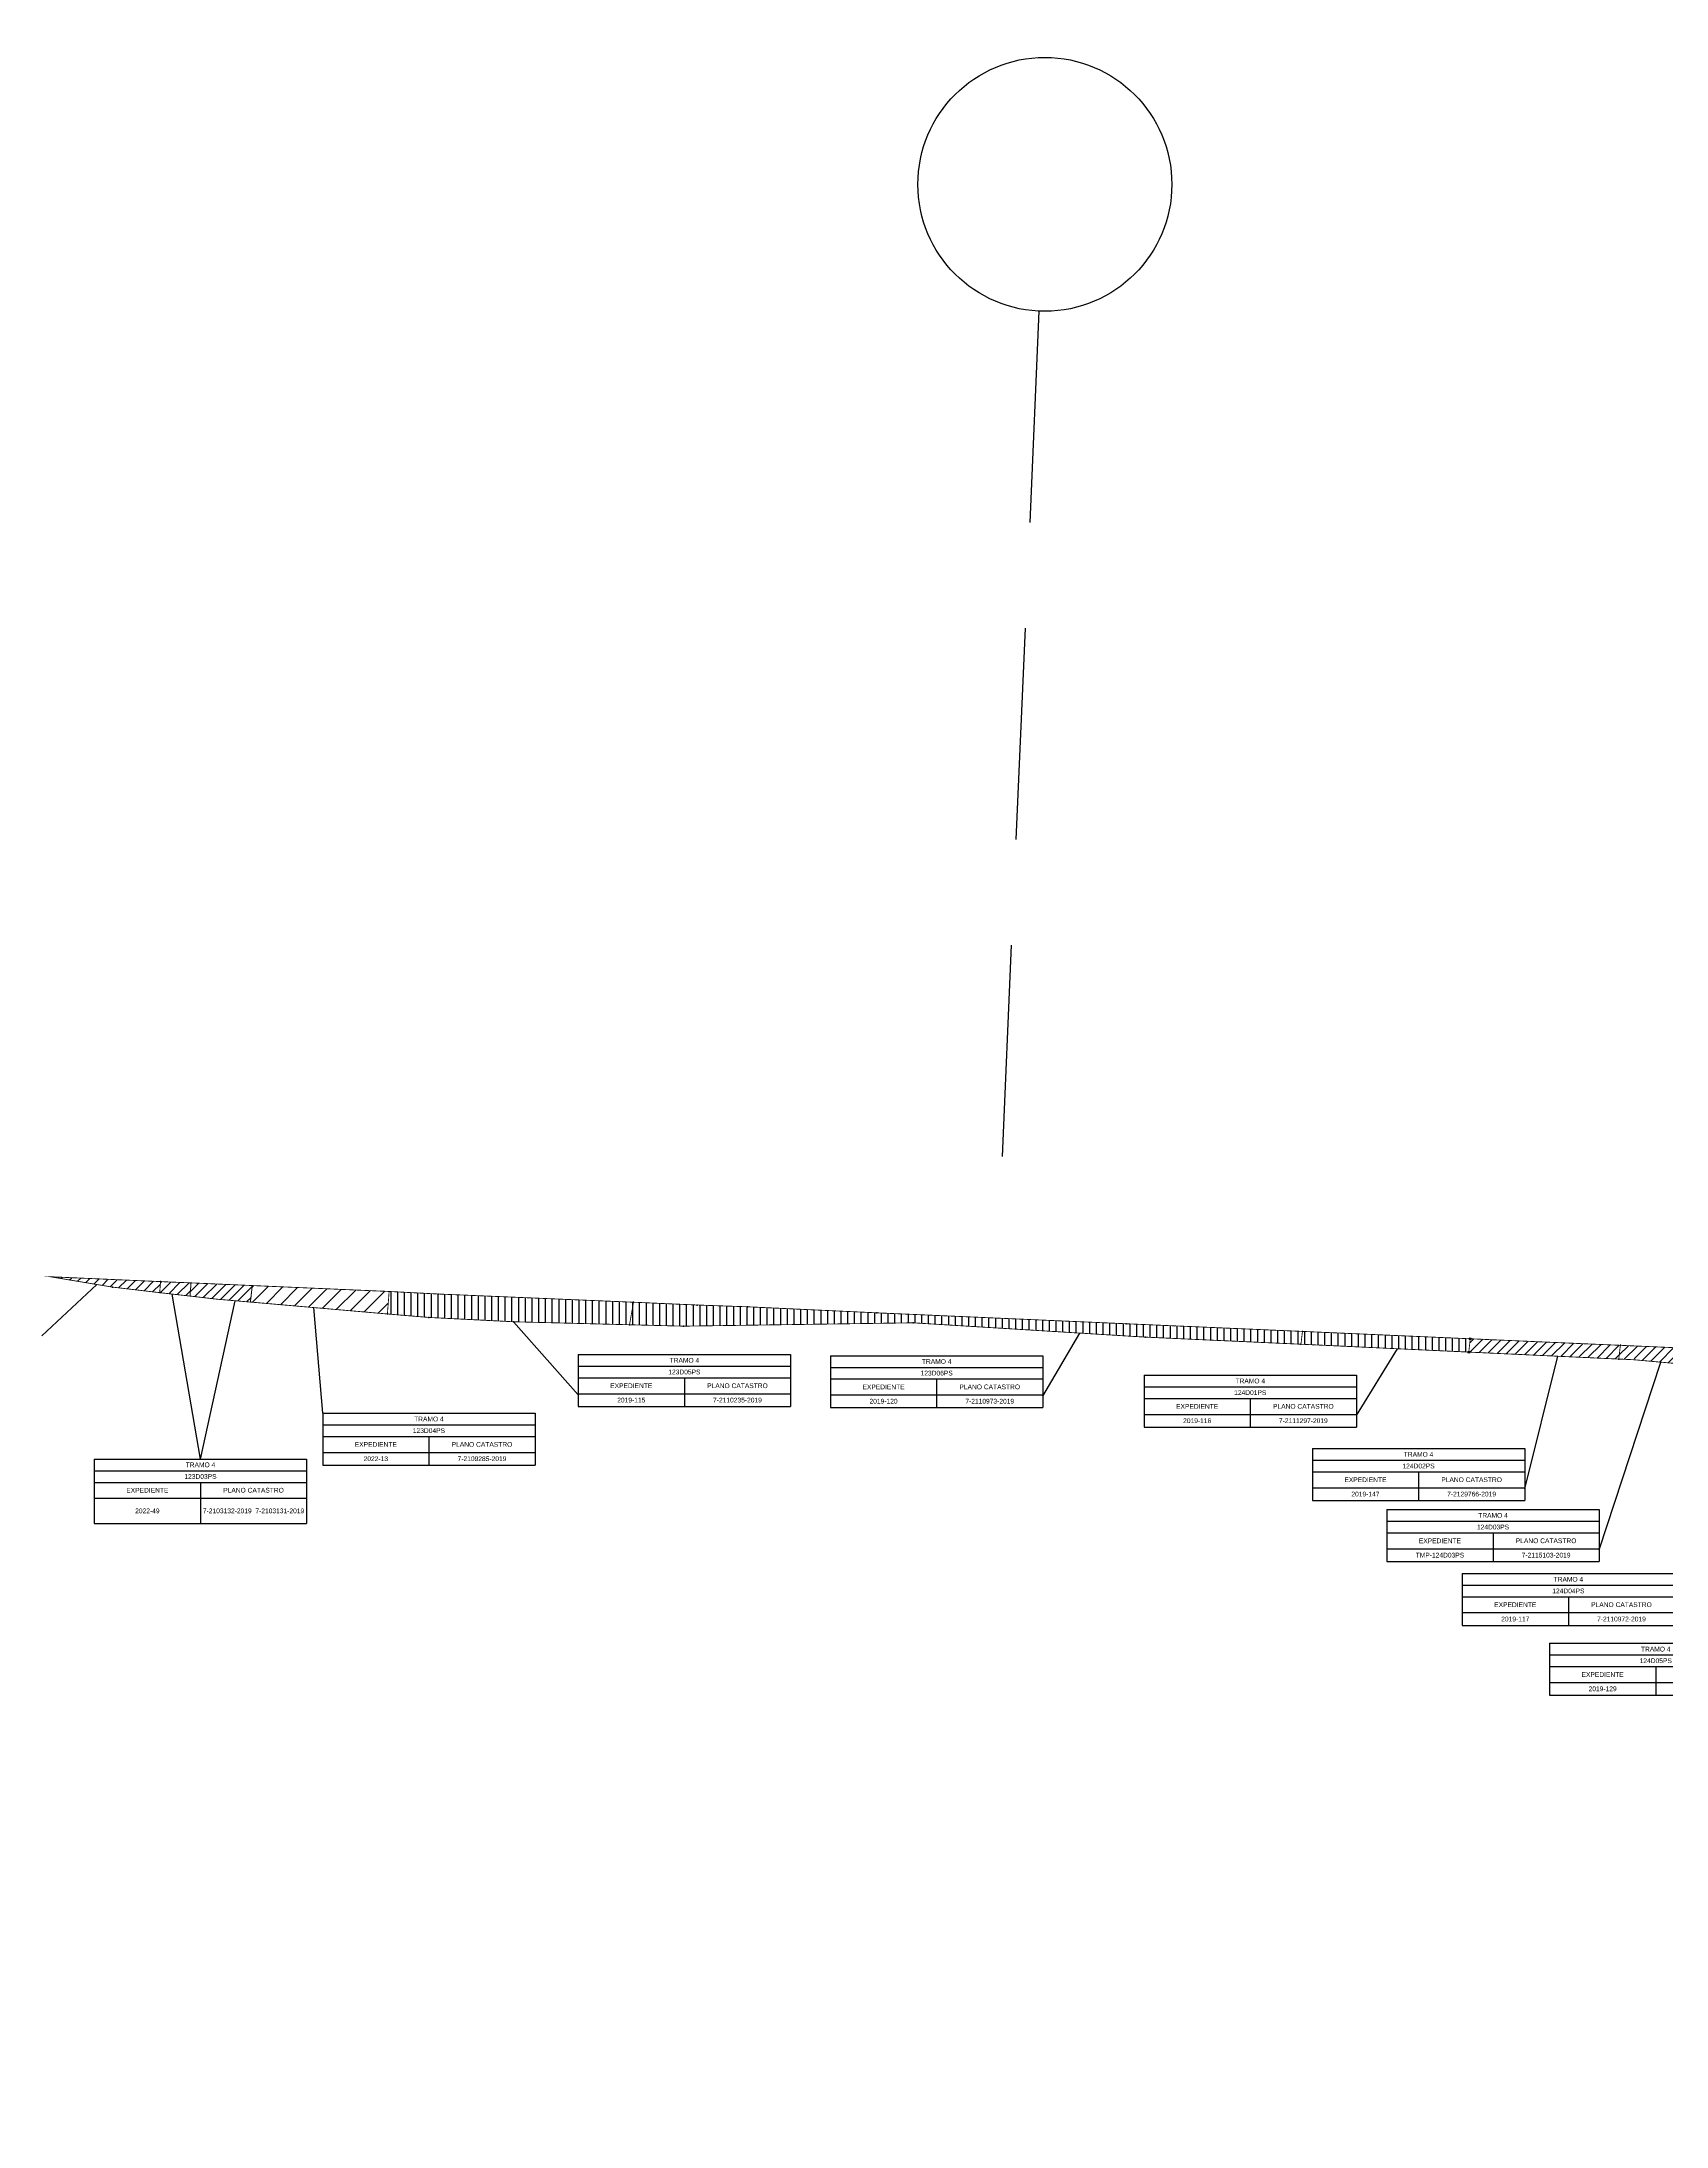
# Model space of a CAD drawing. Header units: inches. Extents: x 510447 to 606954, y 1095553 to 1134812.
# Drawn here: x 576213.3 to 576597.2, y 1110677.3 to 1111170 of the extents above; entities that cross this region are included whole.
import ezdxf

# ---------------------------------------------------------------- set-up
doc = ezdxf.new("R2010")
doc.units = ezdxf.units.IN
doc.header["$MEASUREMENT"] = 0
doc.linetypes.add('Kilométrica grande$1$JIS_02_2.0', pattern=[3, 2, -1])
for name, color, linetype in [('7-2103131-2019', 7, 'Continuous'), ('7-2103132-2019', 7, 'Continuous'), ('7-2109285-2019', 7, 'Continuous'), ('7-2110235-2019', 7, 'Continuous'), ('7-2110973-2019', 7, 'Continuous'), ('7-2111297-2019', 7, 'Continuous'), ('7-2113497-2019', 7, 'Continuous'), ('7-2113498-2019', 7, 'Continuous'), ('7-2115103-2019', 7, 'Continuous'), ('7-2129766-2019', 7, 'Continuous'), ('INFORMACION', 130, 'Continuous'), ('Kilométrica grande$0$0-KM GRANDE', 220, 'Continuous')]:
    doc.layers.add(name, color=color, linetype=linetype)
doc.styles.get("Standard").update_dxf_attribs({"font": 'Arial.ttf'})
pattern_1 = [(90, (0, 0), (-1.5875, 0), [])]
pattern_2 = [(45, (0, 0), (-1.1225320151, 1.1225320151), [])]

# ---------------------------------------------------------------- blocks, each defined once
blk = doc.blocks.new('*T1508')
at = {"layer": 'INFORMACION', "color": 0, "linetype": 'ByBlock', "lineweight": -2, "transparency": 16777216}
for p, q in [((0, 0), (50.17, 0)), ((0, 0), (0, -15.25)), ((50.17, 0), (50.17, -15.25)), ((0, -2.75), (50.17, -2.75)), ((0, -5.5), (50.17, -5.5)), ((0, -9.25), (50.17, -9.25)), ((25.09, -5.5), (25.09, -15.25)), ((0, -15.25), (50.17, -15.25))]:
    blk.add_line(p, q, dxfattribs=at)
at = {"layer": 'INFORMACION', "color": 0, "transparency": 16777216, "char_height": 1.125, "attachment_point": 5}
for s, insert, width in [('123D03PS', (25.09, -4.12), 50.145), ('TRAMO 4', (25.09, -1.37), 50.145), ('EXPEDIENTE', (12.54, -7.37), 25.0575), ('PLANO CATASTRO', (37.63, -7.37), 25.0575), ('2022-49', (12.54, -12.25), 25.0575), ('7-2103132-2019  7-2103131-2019 ', (37.63, -12.25), 25.0575)]:
    blk.add_mtext(s, dxfattribs=dict(at, insert=insert, width=width))
blk = doc.blocks.new('*T1509')
at = {"layer": 'INFORMACION', "color": 0, "linetype": 'ByBlock', "lineweight": -2, "transparency": 16777216}
for p, q in [((0, 0), (50.17, 0)), ((0, 0), (0, -12.28)), ((50.17, 0), (50.17, -12.28)), ((0, -2.75), (50.17, -2.75)), ((0, -5.5), (50.17, -5.5)), ((0, -9.25), (50.17, -9.25)), ((25.09, -5.5), (25.09, -12.28)), ((0, -12.28), (50.17, -12.28))]:
    blk.add_line(p, q, dxfattribs=at)
at = {"layer": 'INFORMACION', "color": 0, "transparency": 16777216, "char_height": 1.125, "attachment_point": 5}
for s, insert, width in [('123D04PS', (25.09, -4.12), 50.145), ('TRAMO 4', (25.09, -1.38), 50.145), ('EXPEDIENTE', (12.54, -7.38), 25.0575), ('PLANO CATASTRO', (37.63, -7.38), 25.0575), ('2022-13', (12.54, -10.76), 25.0575), ('7-2109285-2019^J', (37.63, -10.76), 25.0575)]:
    blk.add_mtext(s, dxfattribs=dict(at, insert=insert, width=width))
blk = doc.blocks.new('*T1510')
at = {"layer": 'INFORMACION', "color": 0, "linetype": 'ByBlock', "lineweight": -2, "transparency": 16777216}
for p, q in [((0, 0), (50.17, 0)), ((0, 0), (0, -12.28)), ((50.17, 0), (50.17, -12.28)), ((0, -2.75), (50.17, -2.75)), ((0, -5.5), (50.17, -5.5)), ((0, -9.25), (50.17, -9.25)), ((25.09, -5.5), (25.09, -12.28)), ((0, -12.28), (50.17, -12.28))]:
    blk.add_line(p, q, dxfattribs=at)
at = {"layer": 'INFORMACION', "color": 0, "transparency": 16777216, "char_height": 1.125, "attachment_point": 5}
for s, insert, width in [('123D05PS', (25.09, -4.12), 50.145), ('TRAMO 4', (25.09, -1.37), 50.145), ('EXPEDIENTE', (12.54, -7.37), 25.0575), ('PLANO CATASTRO', (37.63, -7.37), 25.0575), ('2019-115', (12.54, -10.76), 25.0575), ('7-2110235-2019^J', (37.63, -10.76), 25.0575)]:
    blk.add_mtext(s, dxfattribs=dict(at, insert=insert, width=width))
blk = doc.blocks.new('*T1511')
at = {"layer": 'INFORMACION', "color": 0, "linetype": 'ByBlock', "lineweight": -2, "transparency": 16777216}
for p, q in [((0, 0), (50.17, 0)), ((0, 0), (0, -12.28)), ((50.17, 0), (50.17, -12.28)), ((0, -2.75), (50.17, -2.75)), ((0, -5.5), (50.17, -5.5)), ((0, -9.25), (50.17, -9.25)), ((25.09, -5.5), (25.09, -12.28)), ((0, -12.28), (50.17, -12.28))]:
    blk.add_line(p, q, dxfattribs=at)
at = {"layer": 'INFORMACION', "color": 0, "transparency": 16777216, "char_height": 1.125, "attachment_point": 5}
for s, insert, width in [('123D06PS', (25.09, -4.12), 50.145), ('TRAMO 4', (25.09, -1.38), 50.145), ('EXPEDIENTE', (12.54, -7.38), 25.0575), ('PLANO CATASTRO', (37.63, -7.38), 25.0575), ('2019-120', (12.54, -10.76), 25.0575), ('7-2110973-2019^J', (37.63, -10.76), 25.0575)]:
    blk.add_mtext(s, dxfattribs=dict(at, insert=insert, width=width))
blk = doc.blocks.new('*T1512')
at = {"layer": 'INFORMACION', "color": 0, "linetype": 'ByBlock', "lineweight": -2, "transparency": 16777216}
for p, q in [((0, 0), (50.17, 0)), ((0, 0), (0, -12.28)), ((50.17, 0), (50.17, -12.28)), ((0, -2.75), (50.17, -2.75)), ((0, -5.5), (50.17, -5.5)), ((0, -9.25), (50.17, -9.25)), ((25.09, -5.5), (25.09, -12.28)), ((0, -12.28), (50.17, -12.28))]:
    blk.add_line(p, q, dxfattribs=at)
at = {"layer": 'INFORMACION', "color": 0, "transparency": 16777216, "char_height": 1.125, "attachment_point": 5}
for s, insert, width in [('124D01PS', (25.09, -4.12), 50.145), ('TRAMO 4', (25.09, -1.37), 50.145), ('EXPEDIENTE', (12.54, -7.37), 25.0575), ('PLANO CATASTRO', (37.63, -7.37), 25.0575), ('2019-116', (12.54, -10.76), 25.0575), ('7-2111297-2019^J', (37.63, -10.76), 25.0575)]:
    blk.add_mtext(s, dxfattribs=dict(at, insert=insert, width=width))
blk = doc.blocks.new('*T1513')
at = {"layer": 'INFORMACION', "color": 0, "linetype": 'ByBlock', "lineweight": -2, "transparency": 16777216}
for p, q in [((0, 0), (50.17, 0)), ((0, 0), (0, -12.28)), ((50.17, 0), (50.17, -12.28)), ((0, -2.75), (50.17, -2.75)), ((0, -5.5), (50.17, -5.5)), ((0, -9.25), (50.17, -9.25)), ((25.09, -5.5), (25.09, -12.28)), ((0, -12.28), (50.17, -12.28))]:
    blk.add_line(p, q, dxfattribs=at)
at = {"layer": 'INFORMACION', "color": 0, "transparency": 16777216, "char_height": 1.125, "attachment_point": 5}
for s, insert, width in [('124D02PS', (25.09, -4.12), 50.145), ('TRAMO 4', (25.09, -1.37), 50.145), ('EXPEDIENTE', (12.54, -7.37), 25.0575), ('PLANO CATASTRO', (37.63, -7.37), 25.0575), ('2019-147', (12.54, -10.76), 25.0575), ('7-2129766-2019^J', (37.63, -10.76), 25.0575)]:
    blk.add_mtext(s, dxfattribs=dict(at, insert=insert, width=width))
blk = doc.blocks.new('*T1514')
at = {"layer": 'INFORMACION', "color": 0, "linetype": 'ByBlock', "lineweight": -2, "transparency": 16777216}
for p, q in [((0, 0), (50.17, 0)), ((0, 0), (0, -12.28)), ((50.17, 0), (50.17, -12.28)), ((0, -2.75), (50.17, -2.75)), ((0, -5.5), (50.17, -5.5)), ((0, -9.25), (50.17, -9.25)), ((25.09, -5.5), (25.09, -12.28)), ((0, -12.28), (50.17, -12.28))]:
    blk.add_line(p, q, dxfattribs=at)
at = {"layer": 'INFORMACION', "color": 0, "transparency": 16777216, "char_height": 1.125, "attachment_point": 5}
for s, insert, width in [('124D03PS', (25.09, -4.12), 50.145), ('TRAMO 4', (25.09, -1.37), 50.145), ('EXPEDIENTE', (12.54, -7.37), 25.0575), ('PLANO CATASTRO', (37.63, -7.37), 25.0575), ('TMP-124D03PS', (12.54, -10.76), 25.0575), ('7-2115103-2019^J', (37.63, -10.76), 25.0575)]:
    blk.add_mtext(s, dxfattribs=dict(at, insert=insert, width=width))
blk = doc.blocks.new('*T1515')
at = {"layer": 'INFORMACION', "color": 0, "linetype": 'ByBlock', "lineweight": -2, "transparency": 16777216}
for p, q in [((0, 0), (50.17, 0)), ((0, 0), (0, -12.28)), ((50.17, 0), (50.17, -12.28)), ((0, -2.75), (50.17, -2.75)), ((0, -5.5), (50.17, -5.5)), ((0, -9.25), (50.17, -9.25)), ((25.09, -5.5), (25.09, -12.28)), ((0, -12.28), (50.17, -12.28))]:
    blk.add_line(p, q, dxfattribs=at)
at = {"layer": 'INFORMACION', "color": 0, "transparency": 16777216, "char_height": 1.125, "attachment_point": 5}
for s, insert, width in [('124D04PS', (25.09, -4.12), 50.145), ('TRAMO 4', (25.09, -1.37), 50.145), ('EXPEDIENTE', (12.54, -7.37), 25.0575), ('PLANO CATASTRO', (37.63, -7.37), 25.0575), ('2019-117', (12.54, -10.76), 25.0575), ('7-2110972-2019^J', (37.63, -10.76), 25.0575)]:
    blk.add_mtext(s, dxfattribs=dict(at, insert=insert, width=width))
blk = doc.blocks.new('*T1516')
at = {"layer": 'INFORMACION', "color": 0, "linetype": 'ByBlock', "lineweight": -2, "transparency": 16777216}
for p, q in [((0, 0), (50.17, 0)), ((0, 0), (0, -12.28)), ((50.17, 0), (50.17, -12.28)), ((0, -2.75), (50.17, -2.75)), ((0, -5.5), (50.17, -5.5)), ((0, -9.25), (50.17, -9.25)), ((25.09, -5.5), (25.09, -12.28)), ((0, -12.28), (50.17, -12.28))]:
    blk.add_line(p, q, dxfattribs=at)
at = {"layer": 'INFORMACION', "color": 0, "transparency": 16777216, "char_height": 1.125, "attachment_point": 5}
for s, insert, width in [('124D05PS', (25.09, -4.12), 50.145), ('TRAMO 4', (25.09, -1.38), 50.145), ('EXPEDIENTE', (12.54, -7.38), 25.0575), ('PLANO CATASTRO', (37.63, -7.38), 25.0575), ('2019-129', (12.54, -10.76), 25.0575), ('7-2113496-2019', (37.63, -10.76), 25.0575)]:
    blk.add_mtext(s, dxfattribs=dict(at, insert=insert, width=width))
blk = doc.blocks.new('Kilométrica grande')
at = {"color": 1}
blk.add_arc((575954.71, 1111001.86), 11295.98, 347.103479, 158.163186, dxfattribs=at)
at = {"layer": 'Kilométrica grande$0$0-KM GRANDE', "linetype": 'Kilométrica grande$1$JIS_02_2.0', "lineweight": -3, "ltscale": 25}
blk.add_line((576440.29, 1110906.53), (576449.02, 1111106.34), dxfattribs=at)
at = {"layer": 'Kilométrica grande$0$0-KM GRANDE'}
blk.add_circle((576450.33, 1111136.32), 30, dxfattribs=at)

msp = doc.modelspace()

# ---------------------------------------------------------------- hatches: boundary and pattern name
at = {"layer": '7-2103131-2019'}
h = msp.add_hatch(dxfattribs=at)
h.set_pattern_fill('ANSI31', color=2, scale=0.5)
h.set_pattern_definition([(45, (6.4755, 42.5312), (-1.1225320151, 1.1225320151), [])])
h.paths.add_polyline_path([(576248.35484, 1110873.55027), (576248.6, 1110876.67), (576263.06662, 1110876.03795), (576262.62309, 1110872.13306), (576254.65265, 1110872.8201)])
at = {"layer": '7-2103132-2019'}
h = msp.add_hatch(dxfattribs=at)
h.set_pattern_fill('ANSI31', color=2, scale=0.5)
h.set_pattern_definition([(45, (-24.5224, 31.8515), (-1.1225320151, 1.1225320151), [])])
h.paths.add_polyline_path([(576241.17075, 1110874.35887), (576241.38, 1110876.97), (576248.56022, 1110876.66948), (576248.31501, 1110873.5491)])
at = {"layer": '7-2109285-2019'}
h = msp.add_hatch(dxfattribs=at)
h.set_pattern_fill('ANSI31', scale=0.8)
h.set_pattern_definition([(45, (0, 0), (-1.796051224, 1.796051224), [])])
h.paths.add_polyline_path([(576295.37143, 1110874.39909, -0.404383174), (576295.14861, 1110874.65044), (576263.27139, 1110876.02956, -0.435355619), (576263.0023, 1110875.79997), (576262.6077, 1110872.38003, -0.406019135), (576262.82071, 1110872.11905), (576294.73929, 1110869.34095, -0.411316118), (576294.99857, 1110869.56091)])
at = {"layer": '7-2110235-2019'}
h = msp.add_hatch(dxfattribs=at)
h.set_pattern_fill('ANSI31', color=3, scale=0.5, angle=45)
h.set_pattern_definition(pattern_1)
h.paths.add_polyline_path([(576352.19, 1110866.77), (576353.13, 1110872.1), (576306.98, 1110874.04), (576295.39, 1110874.64), (576294.98, 1110869.32), (576304.76, 1110868.5), (576324.75, 1110867.48)])
at = {"layer": '7-2110973-2019'}
h = msp.add_hatch(dxfattribs=at)
h.set_pattern_fill('ANSI31', color=3, scale=0.5, angle=45)
h.set_pattern_definition(pattern_1)
h.paths.add_polyline_path([(576368.14, 1110871.44), (576353.13, 1110872.1), (576352.19, 1110866.77), (576364.97, 1110866.44), (576419.23, 1110867.23), (576474.01, 1110863.85), (576510.84, 1110862.17), (576511.2, 1110865.2), (576469.56, 1110867.01), (576410.66, 1110869.59), (576380.06, 1110871.02)])
at = {"layer": '7-2111297-2019'}
h = msp.add_hatch(dxfattribs=at)
h.set_pattern_fill('ANSI31', color=3, scale=0.5, angle=45)
h.set_pattern_definition(pattern_1)
h.paths.add_polyline_path([(576550.5, 1110860.31), (576550.85, 1110863.46), (576511.2, 1110865.2), (576510.84, 1110862.17)])
at = {"layer": '7-2113498-2019'}
h = msp.add_hatch(dxfattribs=at)
h.set_pattern_fill('ANSI31', color=3, scale=0.5)
h.set_pattern_definition(pattern_2)
h.paths.add_polyline_path([(576241.38, 1110876.97), (576215.31, 1110878.12), (576230.04, 1110875.67), (576241.17, 1110874.36)])
at = {"layer": '7-2115103-2019'}
h = msp.add_hatch(dxfattribs=at)
h.set_pattern_fill('ANSI31', color=2, scale=0.5)
h.set_pattern_definition(pattern_2)
h.paths.add_polyline_path([(576606.81394, 1110860.78066, -0.335467281), (576606.64861, 1110861.02066), (576595.35139, 1110861.51934, -0.999545137), (576594.8686, 1110861.54044), (576586.5614, 1110861.89956, -0.43581672), (576586.29194, 1110861.67001), (576585.96806, 1110858.89999, -0.392863141), (576586.1814, 1110858.64962), (576589.1886, 1110858.52038, -1.023570444), (576589.67065, 1110858.48839), (576605.33935, 1110857.08161, -0.483512697), (576605.65606, 1110857.28934)])
at = {"layer": '7-2129766-2019'}
h = msp.add_hatch(dxfattribs=at)
h.set_pattern_fill('ANSI31', color=3, scale=0.5)
h.set_pattern_definition(pattern_2)
h.paths.add_polyline_path([(576585.94, 1110858.66), (576586.32, 1110861.91), (576550.85, 1110863.46), (576550.5, 1110860.31)])

# ---------------------------------------------------------------- linework, layer by layer
for p in [(576353.13, 1110872.1), (576352.19, 1110866.77), (576511.2, 1110865.2), (576510.84, 1110862.17)]:
    msp.add_point(p)
at = {"layer": '7-2103131-2019', "color": 2, "const_width": 0.2}
msp.add_lwpolyline([(576248.35484, 1110873.55027), (576248.6, 1110876.67), (576263.06662, 1110876.03795), (576262.62309, 1110872.13306), (576254.65265, 1110872.8201), (576248.35484, 1110873.55027)], dxfattribs=at)
at = {"layer": '7-2103132-2019', "color": 2, "const_width": 0.2}
msp.add_lwpolyline([(576241.17075, 1110874.35887), (576241.38, 1110876.97), (576248.56022, 1110876.66948), (576248.31501, 1110873.5491), (576241.17075, 1110874.35887)], dxfattribs=at)
at = {"layer": '7-2109285-2019', "color": 7, "const_width": 0.2}
msp.add_lwpolyline([(576263.03, 1110876.04), (576295.39, 1110874.64), (576294.98, 1110869.32), (576262.58, 1110872.14), (576263.03, 1110876.04)], dxfattribs=at)
at = {"layer": '7-2110235-2019', "color": 3, "const_width": 0.2}
msp.add_lwpolyline([(576295.39, 1110874.64), (576306.98, 1110874.04), (576353.13, 1110872.1), (576352.19, 1110866.77), (576324.75, 1110867.48), (576304.76, 1110868.5), (576294.98, 1110869.32)], close=True, dxfattribs=at)
at = {"layer": '7-2110235-2019'}
for p in [(576306.98, 1110874.04), (576294.98, 1110869.32), (576304.76, 1110868.5), (576324.75, 1110867.48)]:
    msp.add_point(p, dxfattribs=at)
at = {"layer": '7-2110973-2019', "color": 3, "const_width": 0.2}
msp.add_lwpolyline([(576353.13, 1110872.1), (576368.14, 1110871.44), (576380.06, 1110871.02), (576410.66, 1110869.59), (576469.56, 1110867.01), (576511.2, 1110865.2), (576510.84, 1110862.17), (576474.01, 1110863.85), (576419.23, 1110867.23), (576364.97, 1110866.44), (576352.19, 1110866.77)], close=True, dxfattribs=at)
at = {"layer": '7-2110973-2019'}
for p in [(576368.14, 1110871.44), (576380.06, 1110871.02), (576410.66, 1110869.59), (576364.97, 1110866.44), (576419.23, 1110867.23), (576469.56, 1110867.01), (576474.01, 1110863.85)]:
    msp.add_point(p, dxfattribs=at)
at = {"layer": '7-2111297-2019', "color": 3, "const_width": 0.2}
msp.add_lwpolyline([(576511.2, 1110865.2), (576550.85, 1110863.46), (576550.5, 1110860.31), (576510.84, 1110862.17)], close=True, dxfattribs=at)
at = {"layer": '7-2111297-2019'}
for centre in [(576550.5, 1110860.31), (576550.85, 1110863.46)]:
    msp.add_circle(centre, 0.24162, dxfattribs=at)
for p in [(576550.5, 1110860.31), (576550.85, 1110863.46)]:
    msp.add_point(p, dxfattribs=at)
at = {"layer": '7-2113497-2019'}
msp.add_point((576550.5, 1110860.31), dxfattribs=at)
at = {"layer": '7-2113498-2019', "color": 3, "const_width": 0.2}
msp.add_lwpolyline([(576215.31, 1110878.12), (576241.38, 1110876.97), (576241.17, 1110874.36), (576230.04, 1110875.67)], close=True, dxfattribs=at)
at = {"layer": '7-2113498-2019'}
for p in [(576230.04, 1110875.67), (576241.17, 1110874.36), (576241.38, 1110876.97)]:
    msp.add_point(p, dxfattribs=at)
at = {"layer": '7-2115103-2019', "color": 2, "const_width": 0.2}
msp.add_lwpolyline([(576586.32, 1110861.91), (576595.11, 1110861.53), (576606.89, 1110861.01), (576605.58, 1110857.06), (576589.43, 1110858.51), (576585.94, 1110858.66), (576586.32, 1110861.91)], dxfattribs=at)
at = {"layer": '7-2129766-2019', "color": 3, "const_width": 0.2}
msp.add_lwpolyline([(576550.85, 1110863.46), (576586.32, 1110861.91), (576585.94, 1110858.66), (576550.5, 1110860.31)], close=True, dxfattribs=at)
at = {"layer": '7-2129766-2019'}
for p in [(576586.32, 1110861.91), (576585.94, 1110858.66)]:
    msp.add_point(p, dxfattribs=at)
at = {"layer": 'INFORMACION'}
for points in [[(576213.28978, 1110864.16406), (576226.28944, 1110876.29382)], [(576250.80235, 1110835.02517), (576244.12127, 1110874.02444)], [(576250.80235, 1110835.02517), (576258.97838, 1110872.44723)], [(576279.69841, 1110845.86708), (576277.62563, 1110870.83047)], [(576324.75, 1110867.48), (576340.06437, 1110850.19154)], [(576449.84966, 1110849.92817), (576458.56948, 1110864.8027)], [(576523.95403, 1110845.31833), (576533.67661, 1110861.09899)], [(576563.71644, 1110827.97653), (576571.5326, 1110859.33077)], [(576581.31533, 1110813.545), (576595.88161, 1110857.93075)]]:
    msp.add_lwpolyline(points, dxfattribs=at)

# ---------------------------------------------------------------- block references
for name, p in [('Kilométrica grande', (0, 0)), ('*T1510', (576340.06437, 1110859.72154)), ('*T1511', (576399.67468, 1110859.45817)), ('*T1512', (576473.77905, 1110854.84833)), ('*T1509', (576279.69841, 1110845.86708)), ('*T1508', (576225.71486, 1110835.02517)), ('*T1513', (576513.54146, 1110837.50653)), ('*T1514', (576531.14035, 1110823.075)), ('*T1515', (576548.94752, 1110807.97323)), ('*T1516', (576569.59149, 1110791.47786))]:
    msp.add_blockref(name, p)

doc.saveas('drawing.dxf')
